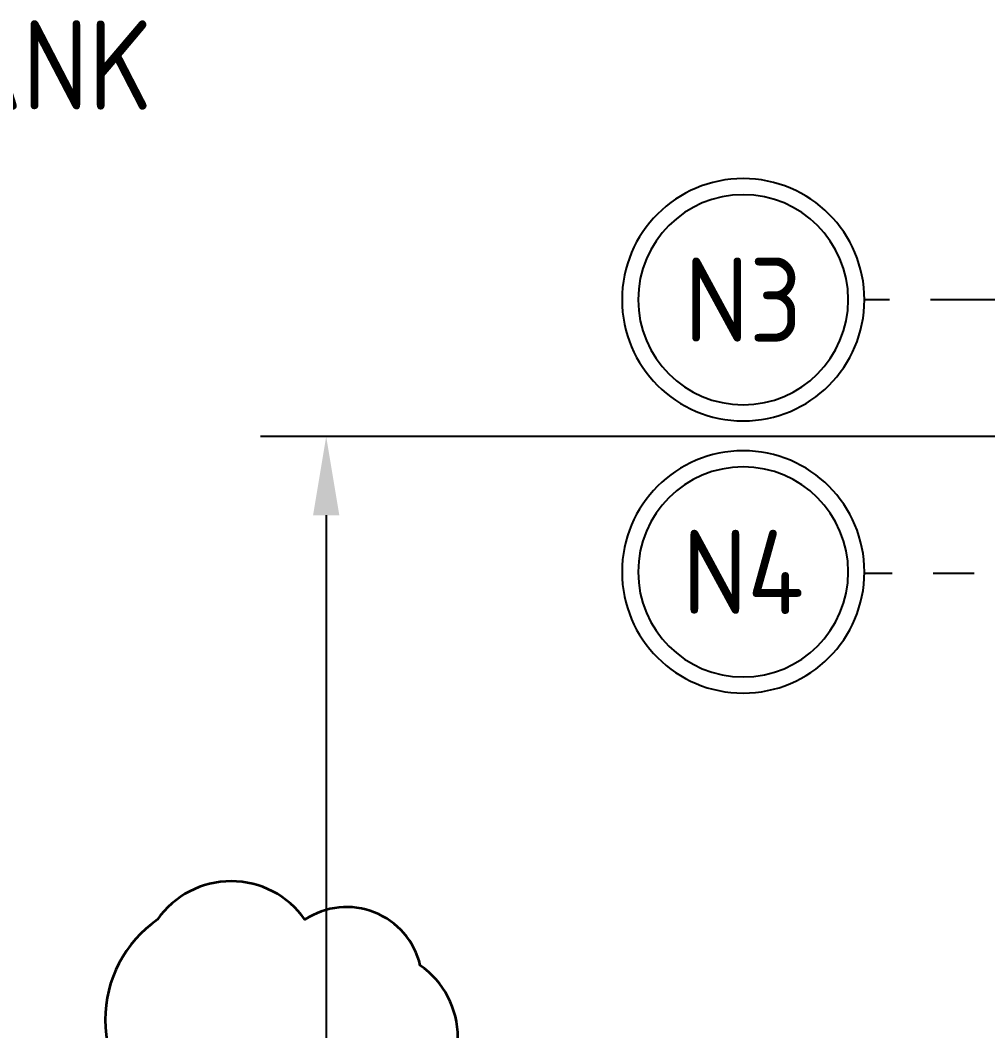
# Model space of a CAD drawing. Header units: inches. Extents: x 0 to 4731, y 0 to 1632.
# Drawn here: x 634.2 to 704.9, y 587.6 to 661.5 of the extents above; entities that cross this region are included whole.
import ezdxf
from ezdxf.enums import TextEntityAlignment as Align

# ---------------------------------------------------------------- set-up
doc = ezdxf.new("R2010")
doc.units = ezdxf.units.IN
doc.header["$LTSCALE"] = 48
doc.header["$MEASUREMENT"] = 0
doc.linetypes.add('CENTER', pattern=[2, 1.25, -0.25, 0.25, -0.25])
for name, color, linetype, lineweight in [('AM_4', 93, 'Continuous', 25), ('AM_5', 92, 'Continuous', 25), ('AM_6', 140, 'Continuous', 35), ('AM_7', 142, 'CENTER', 25), ('Equipment-AM_5', 92, 'Continuous', 25), ('Equipment-AM_6', 140, 'Continuous', 35)]:
    doc.layers.add(name, color=color, linetype=linetype, lineweight=lineweight)
doc.styles.add('ISOCP', font='ISOCP.SHX')
doc.styles.add('SLDTEXTSTYLE0', font='ISOCP', dxfattribs={"width": 0.96})
doc.styles.get("Standard").update_dxf_attribs({"font": 'ROMANS.SHX', "width": 0.7})
doc.styles.add('XT07_0', font='isocp.shx', dxfattribs={"width": 0.9, "height": 7})
doc.dimstyles.new('METSOPOWER_ANSI$0', dxfattribs={"dimtxt": 0.12, "dimasz": 0.12, "dimexe": 0.1, "dimexo": 0.05, "dimgap": 0.06, "dimtad": 1, "dimtoh": 1, "dimdec": 5, "dimzin": 12, "dimdsep": 46, "dimlunit": 4, "dimtxsty": 'Standard', "dimcen": 0, "dimclrd": 256, "dimclre": 256, "dimclrt": 140, "dimadec": 0, "dimazin": 2, "dimtp": 0.1, "dimtm": 0.1, "dimtfac": 0.71, "dimtdec": 5, "dimtmove": 0, "dimatfit": 3, "dimfxl": 1, "dimfrac": 2, "dimtzin": 7, "dimlwd": -1, "dimlwe": -1, "dimarcsym": 1})

# ---------------------------------------------------------------- blocks, each defined once
blk = doc.blocks.new('XA16S')
at = {"layer": 'AM_4'}
for radius in [7.5, 6.5]:
    blk.add_circle((0, -7.5), radius, dxfattribs=at)
at = {"layer": 'AM_6', "style": 'XT07_0', "width": 0.9}
blk.add_attdef('?', text='', height=7, dxfattribs=at).set_placement((0, -7.5), align=Align.MIDDLE)
blk = doc.blocks.new('*D496')
at = {"layer": 'Defpoints', "color": 0, "transparency": 16777216}
for p in [(731.364, 631.03), (656.528, 509.03), (750.681, 509.03)]:
    blk.add_point(p, dxfattribs=at)
at = {"layer": 'Equipment-AM_5', "linetype": 'ByBlock', "transparency": 16777216}
for p, q in [((728.964, 631.03), (651.728, 631.03)), ((656.528, 625.27), (656.528, 514.79)), ((748.281, 509.03), (651.728, 509.03))]:
    blk.add_line(p, q, dxfattribs=at)
at = {"layer": 'Equipment-AM_5', "transparency": 16777216}
for points in [[(655.568, 625.27), (657.488, 625.27), (656.528, 631.03)], [(655.568, 514.79), (657.488, 514.79), (656.528, 509.03)]]:
    blk.add_solid(points, dxfattribs=at)
at = {"layer": 'Equipment-AM_5', "color": 140, "transparency": 16777216, "insert": (650.768, 570.03), "char_height": 5.76, "attachment_point": 5, "rotation": 90, "style": 'ISOCP', "bg_fill": 3, "box_fill_scale": 1.25, "bg_fill_color": 256, "bg_fill_true_color": 13158600, "bg_fill_transparency": 0}
blk.add_mtext('10\'-2"', dxfattribs=at)

msp = doc.modelspace()

# ---------------------------------------------------------------- linework, layer by layer
at = {"layer": 'AM_7', "ltscale": 0.25}
msp.add_line((1003.705925, 641.030171), (695.863562, 641.030171), dxfattribs=at)

# ---------------------------------------------------------------- block references
at = {"layer": 'AM_5', "ltscale": 5}
ref = msp.add_blockref('XA16S', (695.864444, 641.030171), dxfattribs=dict(at, xscale=-1.181102362204724, yscale=1.181102362204724, zscale=1.181102362204724, rotation=270))
ref.add_attrib('?', 'N3', dxfattribs={"layer": 'AM_6', "height": 6.1515748, "style": 'XT07_0'}).set_placement((687.006176, 641.030171), align=Align.MIDDLE)

# ---------------------------------------------------------------- texts
at = {"layer": 'AM_6', "insert": (550.291143, 661.443217), "char_height": 6.52886762, "attachment_point": 1, "style": 'SLDTEXTSTYLE0'}
msp.add_mtext_dynamic_manual_height_columns('TOP OF DISSOLVING TANK^JEL 100\'-10"', width=97.01056384, gutter_width=1, heights=[0], dxfattribs=at)

# ---------------------------------------------------------------- dimensions: what is measured, and where the dimension line sits
at = {"layer": 'Equipment-AM_5'}
dim = msp.add_linear_dim(base=(656.528237, 509.030171), p1=(731.363551, 631.030171), p2=(750.681171, 509.030171), angle=90, dimstyle='METSOPOWER_ANSI$0', override={"dimscale": 48, "dimzin": 15, "dimtxsty": 'ISOCP', "dimtfill": 1}, dxfattribs=at)
dim.commit()
dim.dimension.update_dxf_attribs({"geometry": '*D496', "text_midpoint": (650.76767, 570.030171)})

# ---------------------------------------------------------------- next in the draw order: linework, layer by layer
at = {"layer": 'AM_7', "ltscale": 0.25}
msp.add_line((769.899014, 621.004638), (695.863562, 621.004638), dxfattribs=at)
at = {"layer": 'Equipment-AM_6'}
msp.add_lwpolyline([(644.188087, 595.712517, 0.52056705), (644.188087, 581.042391, 0.52056705), (644.188087, 568.705833, 0.52056705), (644.188087, 555.488389, 0.52056705), (646.360125, 547.387896, 0.52056705), (662.352801, 547.387896, 0.52056705), (663.406797, 554.568282, 0.52056705), (663.406797, 569.695941, 0.52056705), (663.406797, 581.814963, 0.52056705), (663.406797, 592.366555, 0.52056705), (654.973103, 595.712517, 0.52056705)], format="xyb", close=True, dxfattribs=at)

# ---------------------------------------------------------------- next in the draw order: block references
at = {"layer": 'AM_5', "ltscale": 5}
ref = msp.add_blockref('XA16S', (695.864444, 621.127746), dxfattribs=dict(at, xscale=-1.181102362204724, yscale=1.181102362204724, zscale=1.181102362204724, rotation=270))
ref.add_attrib('?', 'N4', dxfattribs={"layer": 'AM_6', "height": 6.1515748, "style": 'XT07_0'}).set_placement((687.006176, 621.127746), align=Align.MIDDLE)

doc.saveas('drawing.dxf')
